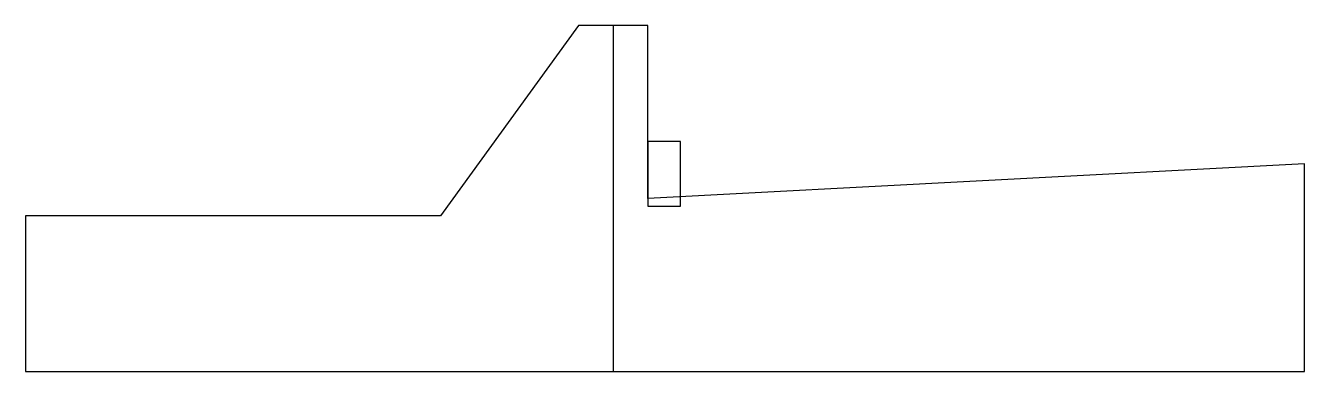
# Model space of a CAD drawing. Header units: inches. Extents: x -4.63 to 4.62, y 0 to 2.5.
import ezdxf

# ---------------------------------------------------------------- set-up
doc = ezdxf.new("R2010")
doc.units = ezdxf.units.IN
doc.layers.get('0').update_dxf_attribs({"linetype": 'CONTINUOUS'})

msp = doc.modelspace()

# ---------------------------------------------------------------- linework, layer by layer
msp.add_line((-0.375, 2.5), (-0.375, 0))
for points in [[(-4.625, 1.125), (-4.625, 0), (4.625, 0), (4.625, 1.5), (-0.125, 1.25), (-0.125, 2.5), (-0.625, 2.5), (-1.625, 1.125)], [(0.1111, 1.6613), (-0.125, 1.6613), (-0.125, 1.1955), (0.1111, 1.1955)]]:
    msp.add_lwpolyline(points, close=True)

doc.saveas('drawing.dxf')
